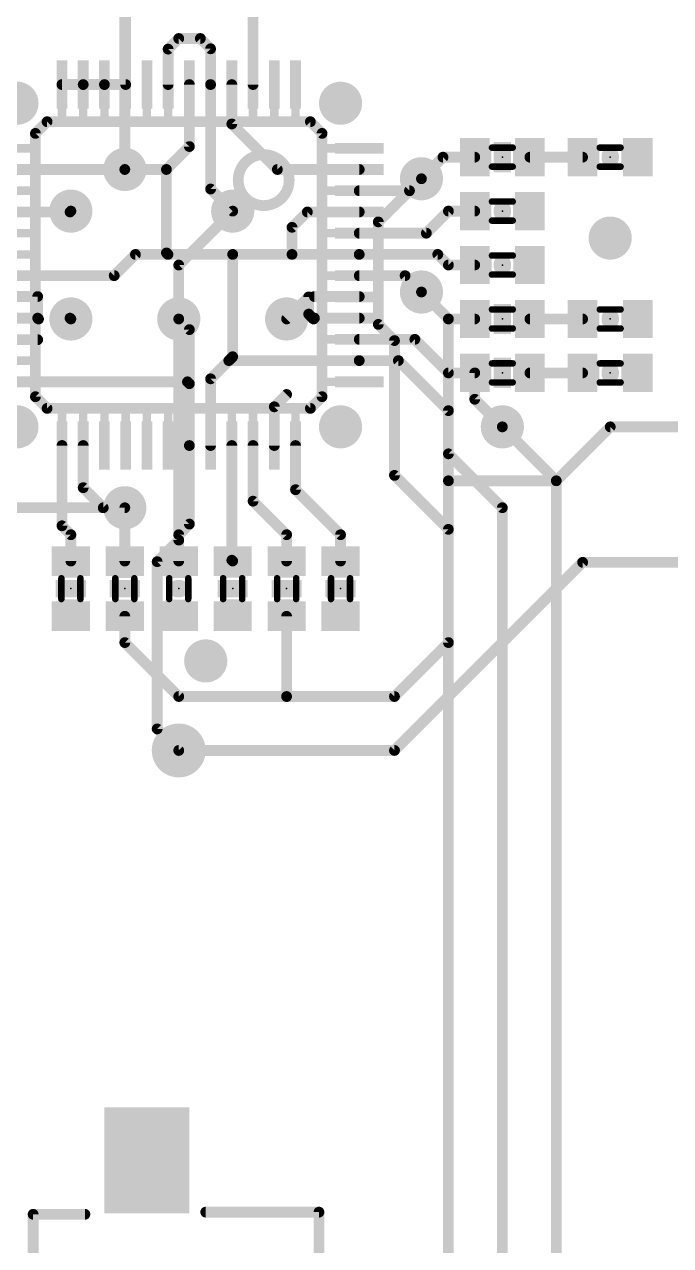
# Model space of a CAD drawing. Extents: x -19.1 to 53.5, y -15.6 to 59.8.
# Drawn here: x 23.04 to 38.25, y 13.74 to 42.5 of the extents above; entities that cross this region are included whole.
import ezdxf

# ---------------------------------------------------------------- set-up
doc = ezdxf.new("R2010")
doc.units = 0
for name, color, linetype in [('1', 12, 'CONTINUOUS'), ('16', 132, 'CONTINUOUS'), ('18', 110, 'CONTINUOUS'), ('21', 41, 'CONTINUOUS'), ('23', 53, 'CONTINUOUS'), ('24', 53, 'CONTINUOUS'), ('51', 53, 'CONTINUOUS')]:
    doc.layers.add(name, color=color, linetype=linetype)

# ---------------------------------------------------------------- blocks, each defined once
blk = doc.blocks.new('RECT')
blk.add_solid([(-0.5, -0.5), (0.5, -0.5), (-0.5, 0.5), (0.5, 0.5)])
blk = doc.blocks.new('PIE')
at = {"const_width": 0.5}
blk.add_lwpolyline([(0, -0.25, 1), (0, 0.25, 1), (0, -0.25)], format="xyb", dxfattribs=at)
blk = doc.blocks.new('ROUNDV')
at = {"const_width": 0.5}
blk.add_lwpolyline([(0, -0.25, 1), (0, 0.25, 1), (0, -0.25)], format="xyb", dxfattribs=at)

msp = doc.modelspace()

# ---------------------------------------------------------------- linework, layer by layer
at = {"layer": '1', "const_width": 0.254}
for points in [[(25.42, 41.08), (25.42, 43.78)], [(28.42, 42.7), (28.42, 41.08)], [(26.67, 42.164), (26.42, 41.914)], [(27.178, 42.164), (26.67, 42.164)], [(27.42, 41.922), (27.178, 42.164)], [(26.42, 41.914), (26.42, 41.08)], [(27.42, 41.08), (27.42, 41.922)], [(24.42, 41.08), (23.92, 41.08)], [(24.92, 41.08), (24.42, 41.08)], [(24.92, 41.08), (25.42, 41.08)], [(26.92, 39.62), (26.92, 41.08)], [(27.42, 38.62), (27.42, 41.08)], [(27.92, 40.152), (27.92, 41.08)], [(27.92, 40.152), (28.992, 39.08)], [(26.38, 39.08), (26.92, 39.62)], [(32.385, 38.862), (32.893, 39.37)], [(32.893, 39.37), (33.64, 39.37)], [(34.94, 39.37), (36.18, 39.37)], [(25.4, 39.08), (22.42, 39.08)], [(26.38, 39.08), (25.4, 39.08)], [(26.38, 37.116), (26.38, 39.08)], [(28.992, 39.08), (30.92, 39.08)], [(32.385, 38.862), (32.103, 38.58)], [(27.94, 38.1), (27.42, 38.62)], [(32.103, 38.58), (30.92, 38.58)], [(22.42, 38.08), (24.11, 38.08)], [(24.11, 38.08), (24.13, 38.1)], [(29.337, 37.719), (29.698, 38.08)], [(29.698, 38.08), (30.92, 38.08)], [(32.5, 37.58), (33.02, 38.1)], [(33.02, 38.1), (33.64, 38.1)], [(29.337, 37.08), (29.337, 37.719)], [(30.92, 37.58), (32.5, 37.58)], [(25.15, 36.58), (25.65, 37.08)], [(25.65, 37.08), (26.416, 37.08)], [(26.416, 37.08), (26.38, 37.116)], [(26.416, 37.08), (27.94, 37.08)], [(27.94, 37.08), (29.337, 37.08)], [(27.94, 37.08), (27.94, 34.671)], [(29.337, 37.08), (30.92, 37.08)], [(30.92, 37.08), (32.77, 37.08)], [(32.77, 37.08), (33.02, 36.83)], [(33.02, 36.83), (33.64, 36.83)], [(22.42, 36.58), (25.15, 36.58)], [(32, 36.58), (30.92, 36.58)], [(32.385, 36.195), (32, 36.58)], [(32.385, 36.195), (33.02, 35.56)], [(23.348, 36.088), (21.531, 36.088)], [(23.348, 35.58), (23.348, 36.088)], [(29.21, 35.56), (29.73, 36.08)], [(29.73, 36.08), (29.73, 35.675)], [(29.865, 36.088), (30.92, 36.088)], [(22.42, 35.58), (23.348, 35.58)], [(23.348, 35.58), (23.368, 35.56)], [(24.13, 35.56), (24.11, 35.58)], [(26.67, 35.56), (26.92, 35.31)], [(29.73, 35.675), (29.845, 35.56)], [(29.845, 35.56), (29.865, 35.58)], [(29.865, 35.58), (30.92, 35.58)], [(33.02, 35.56), (33.64, 35.56)], [(34.94, 35.56), (36.18, 35.56)], [(26.92, 35.31), (26.92, 34.036)], [(21.531, 35.072), (23.348, 35.072)], [(32.23, 35.08), (30.92, 35.08)], [(33.02, 34.29), (32.23, 35.08)], [(27.94, 34.671), (27.849, 34.58)], [(27.849, 34.58), (27.42, 34.151)], [(27.849, 34.58), (30.92, 34.58)], [(30.92, 34.58), (31.841, 34.58)], [(31.841, 34.58), (33.02, 33.401)], [(27.42, 34.151), (27.42, 32.58)], [(33.64, 34.29), (33.02, 34.29)], [(33.64, 33.67), (33.64, 34.29)], [(34.94, 34.29), (36.18, 34.29)], [(26.876, 34.08), (22.42, 34.08)], [(26.92, 34.036), (26.876, 34.08)], [(26.92, 34.036), (26.92, 32.58)], [(28.92, 33.492), (29.21, 33.782)], [(34.29, 33.02), (33.64, 33.67)], [(28.92, 32.58), (28.92, 33.492)], [(33.02, 33.401), (33.02, 31.75)], [(35.56, 31.75), (36.83, 33.02)], [(36.83, 33.02), (40.51, 33.02)], [(23.92, 30.69), (23.92, 32.58)], [(24.42, 31.587), (24.42, 32.58)], [(26.92, 32.58), (26.92, 30.73)], [(27.92, 29.88), (27.92, 32.58)], [(28.42, 31.27), (28.42, 32.58)], [(29.42, 31.54), (29.42, 32.58)], [(24.892, 31.115), (24.42, 31.587)], [(30.48, 30.48), (29.42, 31.54)], [(33.02, 31.75), (35.56, 31.75)], [(33.02, 31.75), (33.02, 27.94)], [(29.21, 30.48), (28.42, 31.27)], [(25.4, 31.115), (24.892, 31.115)], [(25.4, 31.115), (25.4, 29.86)], [(24.13, 30.48), (23.92, 30.69)], [(26.92, 30.73), (26.67, 30.48)], [(24.13, 29.86), (24.13, 30.48)], [(26.67, 30.48), (26.67, 29.86)], [(29.21, 29.86), (29.21, 30.48)], [(30.48, 29.86), (30.48, 30.48)], [(27.92, 29.88), (27.94, 29.86)], [(31.75, 25.4), (36.18, 29.83)], [(36.18, 29.83), (41.085, 29.83)], [(25.4, 27.94), (25.4, 28.56)], [(29.21, 26.67), (29.21, 28.56)], [(26.67, 26.67), (25.4, 27.94)], [(33.02, 27.94), (31.75, 26.67)], [(29.21, 26.67), (26.67, 26.67)], [(31.75, 26.67), (29.21, 26.67)], [(26.67, 25.4), (31.75, 25.4)]]:
    msp.add_lwpolyline(points, dxfattribs=at)
at = {"layer": '1', "const_width": 0.127}
for points in [[(26.67, 42.2275, 1), (26.67, 42.1005)], [(26.7149, 42.1191, 1), (26.6251, 42.2089)], [(27.2229, 42.2089, 1), (27.1331, 42.1191)], [(27.178, 42.1005, 1), (27.178, 42.2275)], [(26.4835, 41.914, 1), (26.3565, 41.914)], [(26.3751, 41.9589, 1), (26.4649, 41.8691)], [(27.4835, 41.922, 1), (27.3565, 41.922)], [(27.3751, 41.8771, 1), (27.4649, 41.9669)], [(23.92, 41.1435, 1), (23.92, 41.0165)], [(24.42, 41.1435, 1), (24.42, 41.0165)], [(24.42, 41.0165, 1), (24.42, 41.1435)], [(24.92, 41.1435, 1), (24.92, 41.0165)], [(24.92, 41.0165, 1), (24.92, 41.1435)], [(25.3565, 41.08, 1), (25.4835, 41.08)], [(25.42, 41.0165, 1), (25.42, 41.1435)], [(26.3565, 41.08, 1), (26.4835, 41.08)], [(26.9835, 41.08, 1), (26.8565, 41.08)], [(27.4835, 41.08, 1), (27.3565, 41.08)], [(27.3565, 41.08, 1), (27.4835, 41.08)], [(27.9835, 41.08, 1), (27.8565, 41.08)], [(28.3565, 41.08, 1), (28.4835, 41.08)], [(27.9649, 40.1969, 1), (27.8751, 40.1071)], [(27.8565, 40.152, 1), (27.9835, 40.152)], [(26.8565, 39.62, 1), (26.9835, 39.62)], [(26.9649, 39.5751, 1), (26.8751, 39.6649)], [(32.893, 39.4335, 1), (32.893, 39.3065)], [(32.9379, 39.3251, 1), (32.8481, 39.4149)], [(33.64, 39.3065, 1), (33.64, 39.4335)], [(34.94, 39.4335, 1), (34.94, 39.3065)], [(36.18, 39.3065, 1), (36.18, 39.4335)], [(25.4, 39.1435, 1), (25.4, 39.0165)], [(25.4, 39.0165, 1), (25.4, 39.1435)], [(26.4435, 39.08, 1), (26.3165, 39.08)], [(26.3351, 39.1249, 1), (26.4249, 39.0351)], [(26.38, 39.0165, 1), (26.38, 39.1435)], [(28.992, 39.1435, 1), (28.992, 39.0165)], [(28.9471, 39.0351, 1), (29.0369, 39.1249)], [(30.92, 39.0165, 1), (30.92, 39.1435)], [(32.3401, 38.9069, 1), (32.4299, 38.8171)], [(32.4299, 38.8171, 1), (32.3401, 38.9069)], [(27.4649, 38.6649, 1), (27.3751, 38.5751)], [(27.3565, 38.62, 1), (27.4835, 38.62)], [(30.92, 38.6435, 1), (30.92, 38.5165)], [(32.0581, 38.6249, 1), (32.1479, 38.5351)], [(32.103, 38.5165, 1), (32.103, 38.6435)], [(24.0651, 38.1249, 1), (24.1549, 38.0351)], [(24.1749, 38.0551, 1), (24.0851, 38.1449)], [(24.11, 38.0165, 1), (24.11, 38.1435)], [(27.8951, 38.0551, 1), (27.9849, 38.1449)], [(29.698, 38.1435, 1), (29.698, 38.0165)], [(29.7429, 38.0351, 1), (29.6531, 38.1249)], [(30.92, 38.0165, 1), (30.92, 38.1435)], [(33.02, 38.1635, 1), (33.02, 38.0365)], [(33.0649, 38.0551, 1), (32.9751, 38.1449)], [(33.64, 38.0365, 1), (33.64, 38.1635)], [(29.4005, 37.719, 1), (29.2735, 37.719)], [(29.2921, 37.7639, 1), (29.3819, 37.6741)], [(30.92, 37.6435, 1), (30.92, 37.5165)], [(32.4551, 37.6249, 1), (32.5449, 37.5351)], [(32.5, 37.5165, 1), (32.5, 37.6435)], [(25.65, 37.1435, 1), (25.65, 37.0165)], [(25.6949, 37.0351, 1), (25.6051, 37.1249)], [(26.4249, 37.1609, 1), (26.3351, 37.0711)], [(26.3165, 37.116, 1), (26.4435, 37.116)], [(26.416, 37.1435, 1), (26.416, 37.0165)], [(26.3711, 37.0351, 1), (26.4609, 37.1249)], [(26.416, 37.0165, 1), (26.416, 37.1435)], [(27.94, 37.1435, 1), (27.94, 37.0165)], [(28.0035, 37.08, 1), (27.8765, 37.08)], [(27.94, 37.0165, 1), (27.94, 37.1435)], [(29.337, 37.1435, 1), (29.337, 37.0165)], [(29.2735, 37.08, 1), (29.4005, 37.08)], [(29.337, 37.0165, 1), (29.337, 37.1435)], [(30.92, 37.1435, 1), (30.92, 37.0165)], [(30.92, 37.0165, 1), (30.92, 37.1435)], [(32.8149, 37.1249, 1), (32.7251, 37.0351)], [(32.77, 37.0165, 1), (32.77, 37.1435)], [(33.02, 36.8935, 1), (33.02, 36.7665)], [(32.9751, 36.7851, 1), (33.0649, 36.8749)], [(33.64, 36.7665, 1), (33.64, 36.8935)], [(25.1051, 36.6249, 1), (25.1949, 36.5351)], [(25.15, 36.5165, 1), (25.15, 36.6435)], [(30.92, 36.6435, 1), (30.92, 36.5165)], [(32.0449, 36.6249, 1), (31.9551, 36.5351)], [(32, 36.5165, 1), (32, 36.6435)], [(32.4299, 36.2399, 1), (32.3401, 36.1501)], [(32.3401, 36.1501, 1), (32.4299, 36.2399)], [(23.4115, 36.088, 1), (23.2845, 36.088)], [(23.348, 36.0245, 1), (23.348, 36.1515)], [(29.7935, 36.08, 1), (29.6665, 36.08)], [(29.7749, 36.0351, 1), (29.6851, 36.1249)], [(29.865, 36.1515, 1), (29.865, 36.0245)], [(30.92, 36.0245, 1), (30.92, 36.1515)], [(23.3929, 35.6249, 1), (23.3031, 35.5351)], [(23.3231, 35.5151, 1), (23.4129, 35.6049)], [(23.348, 35.5165, 1), (23.348, 35.6435)], [(24.1549, 35.6249, 1), (24.0651, 35.5351)], [(24.0851, 35.5151, 1), (24.1749, 35.6049)], [(26.7149, 35.6049, 1), (26.6251, 35.5151)], [(29.1651, 35.6049, 1), (29.2549, 35.5151)], [(29.7749, 35.7199, 1), (29.6851, 35.6301)], [(29.6665, 35.675, 1), (29.7935, 35.675)], [(29.8001, 35.6049, 1), (29.8899, 35.5151)], [(29.8001, 35.5151, 1), (29.8899, 35.6049)], [(29.865, 35.6435, 1), (29.865, 35.5165)], [(29.9099, 35.5351, 1), (29.8201, 35.6249)], [(30.92, 35.5165, 1), (30.92, 35.6435)], [(33.02, 35.6235, 1), (33.02, 35.4965)], [(32.9751, 35.5151, 1), (33.0649, 35.6049)], [(33.64, 35.4965, 1), (33.64, 35.6235)], [(34.94, 35.6235, 1), (34.94, 35.4965)], [(36.18, 35.4965, 1), (36.18, 35.6235)], [(23.2845, 35.58, 1), (23.4115, 35.58)], [(26.9835, 35.31, 1), (26.8565, 35.31)], [(26.8751, 35.2651, 1), (26.9649, 35.3549)], [(23.348, 35.0085, 1), (23.348, 35.1355)], [(30.92, 35.1435, 1), (30.92, 35.0165)], [(32.2749, 35.1249, 1), (32.1851, 35.0351)], [(32.23, 35.0165, 1), (32.23, 35.1435)], [(27.9849, 34.6261, 1), (27.8951, 34.7159)], [(27.849, 34.6435, 1), (27.849, 34.5165)], [(27.8041, 34.6249, 1), (27.8939, 34.5351)], [(27.8939, 34.5351, 1), (27.8041, 34.6249)], [(27.8765, 34.671, 1), (28.0035, 34.671)], [(30.92, 34.6435, 1), (30.92, 34.5165)], [(30.92, 34.5165, 1), (30.92, 34.6435)], [(31.8859, 34.6249, 1), (31.7961, 34.5351)], [(31.841, 34.5165, 1), (31.841, 34.6435)], [(27.4835, 34.151, 1), (27.3565, 34.151)], [(27.3751, 34.1959, 1), (27.4649, 34.1061)], [(33.02, 34.3535, 1), (33.02, 34.2265)], [(32.9751, 34.2451, 1), (33.0649, 34.3349)], [(33.7035, 34.29, 1), (33.5765, 34.29)], [(33.64, 34.2265, 1), (33.64, 34.3535)], [(34.94, 34.3535, 1), (34.94, 34.2265)], [(36.18, 34.2265, 1), (36.18, 34.3535)], [(26.9209, 34.1249, 1), (26.8311, 34.0351)], [(26.9835, 34.036, 1), (26.8565, 34.036)], [(26.8565, 34.036, 1), (26.9835, 34.036)], [(26.8751, 33.9911, 1), (26.9649, 34.0809)], [(26.876, 34.0165, 1), (26.876, 34.1435)], [(29.2549, 33.7371, 1), (29.1651, 33.8269)], [(33.6849, 33.7149, 1), (33.5951, 33.6251)], [(33.5765, 33.67, 1), (33.7035, 33.67)], [(28.9835, 33.492, 1), (28.8565, 33.492)], [(28.8751, 33.5369, 1), (28.9649, 33.4471)], [(33.0835, 33.401, 1), (32.9565, 33.401)], [(32.9751, 33.3561, 1), (33.0649, 33.4459)], [(34.2451, 32.9751, 1), (34.3349, 33.0649)], [(36.83, 33.0835, 1), (36.83, 32.9565)], [(36.8749, 32.9751, 1), (36.7851, 33.0649)], [(23.9835, 32.58, 1), (23.8565, 32.58)], [(24.4835, 32.58, 1), (24.3565, 32.58)], [(26.9835, 32.58, 1), (26.8565, 32.58)], [(26.8565, 32.58, 1), (26.9835, 32.58)], [(27.3565, 32.58, 1), (27.4835, 32.58)], [(27.9835, 32.58, 1), (27.8565, 32.58)], [(28.4835, 32.58, 1), (28.3565, 32.58)], [(28.8565, 32.58, 1), (28.9835, 32.58)], [(29.4835, 32.58, 1), (29.3565, 32.58)], [(24.4649, 31.6319, 1), (24.3751, 31.5421)], [(24.3565, 31.587, 1), (24.4835, 31.587)], [(29.4649, 31.5849, 1), (29.3751, 31.4951)], [(33.02, 31.8135, 1), (33.02, 31.6865)], [(33.0835, 31.75, 1), (32.9565, 31.75)], [(32.9565, 31.75, 1), (33.0835, 31.75)], [(35.5151, 31.7949, 1), (35.6049, 31.7051)], [(35.56, 31.6865, 1), (35.56, 31.8135)], [(28.4649, 31.3149, 1), (28.3751, 31.2251)], [(29.3565, 31.54, 1), (29.4835, 31.54)], [(24.892, 31.1785, 1), (24.892, 31.0515)], [(24.8471, 31.0701, 1), (24.9369, 31.1599)], [(25.4635, 31.115, 1), (25.3365, 31.115)], [(25.4, 31.0515, 1), (25.4, 31.1785)], [(28.3565, 31.27, 1), (28.4835, 31.27)], [(23.9649, 30.7349, 1), (23.8751, 30.6451)], [(26.8565, 30.73, 1), (26.9835, 30.73)], [(26.9649, 30.6851, 1), (26.8751, 30.7749)], [(23.8565, 30.69, 1), (23.9835, 30.69)], [(24.1935, 30.48, 1), (24.0665, 30.48)], [(24.0851, 30.4351, 1), (24.1749, 30.5249)], [(26.7335, 30.48, 1), (26.6065, 30.48)], [(26.6251, 30.5249, 1), (26.7149, 30.4351)], [(29.2735, 30.48, 1), (29.1465, 30.48)], [(29.1651, 30.4351, 1), (29.2549, 30.5249)], [(30.5435, 30.48, 1), (30.4165, 30.48)], [(30.4351, 30.4351, 1), (30.5249, 30.5249)], [(24.0665, 29.86, 1), (24.1935, 29.86)], [(25.3365, 29.86, 1), (25.4635, 29.86)], [(26.6065, 29.86, 1), (26.7335, 29.86)], [(27.9649, 29.9249, 1), (27.8751, 29.8351)], [(27.8565, 29.88, 1), (27.9835, 29.88)], [(27.8951, 29.8151, 1), (27.9849, 29.9049)], [(29.1465, 29.86, 1), (29.2735, 29.86)], [(30.4165, 29.86, 1), (30.5435, 29.86)], [(36.18, 29.8935, 1), (36.18, 29.7665)], [(36.2249, 29.7851, 1), (36.1351, 29.8749)], [(25.4635, 28.56, 1), (25.3365, 28.56)], [(29.2735, 28.56, 1), (29.1465, 28.56)], [(25.4449, 27.9849, 1), (25.3551, 27.8951)], [(25.3365, 27.94, 1), (25.4635, 27.94)], [(32.9565, 27.94, 1), (33.0835, 27.94)], [(33.0649, 27.8951, 1), (32.9751, 27.9849)], [(26.67, 26.7335, 1), (26.67, 26.6065)], [(26.6251, 26.6251, 1), (26.7149, 26.7149)], [(29.21, 26.7335, 1), (29.21, 26.6065)], [(29.21, 26.6065, 1), (29.21, 26.7335)], [(31.7051, 26.7149, 1), (31.7949, 26.6251)], [(31.75, 26.6065, 1), (31.75, 26.7335)], [(29.1465, 26.67, 1), (29.2735, 26.67)], [(26.67, 25.4635, 1), (26.67, 25.3365)], [(31.7051, 25.4449, 1), (31.7949, 25.3551)], [(31.75, 25.3365, 1), (31.75, 25.4635)]]:
    msp.add_lwpolyline(points, format="xyb", dxfattribs=at)
at = {"layer": '16', "const_width": 0.254}
for points in [[(25.4, 39.08), (25.4, 44.45)], [(31.369, 37.846), (32.385, 38.862)], [(26.67, 36.83), (27.94, 38.1)], [(31.369, 35.433), (31.369, 37.846)], [(26.67, 35.56), (26.67, 36.83)], [(33.02, 35.56), (32.385, 36.195)], [(26.67, 30.353), (26.67, 35.56)], [(33.02, 32.385), (33.02, 35.56)], [(31.75, 35.052), (31.369, 35.433)], [(31.75, 31.877), (31.75, 35.052)], [(35.56, 31.75), (34.29, 33.02)], [(34.29, 31.115), (33.02, 32.385)], [(33.02, 30.607), (31.75, 31.877)], [(35.56, 10.16), (35.56, 31.75)], [(22.86, 31.115), (25.4, 31.115)], [(34.29, 2.54), (34.29, 31.115)], [(26.162, 29.845), (26.67, 30.353)], [(33.02, 11.43), (33.02, 30.607)], [(26.162, 25.908), (26.162, 29.845)], [(26.67, 25.4), (26.162, 25.908)]]:
    msp.add_lwpolyline(points, dxfattribs=at)
at = {"layer": '16', "const_width": 0.127}
for points in [[(25.3365, 39.08, 1), (25.4635, 39.08)], [(32.4299, 38.8171, 1), (32.3401, 38.9069)], [(27.9849, 38.0551, 1), (27.8951, 38.1449)], [(31.4325, 37.846, 1), (31.3055, 37.846)], [(31.3241, 37.8909, 1), (31.4139, 37.8011)], [(26.7335, 36.83, 1), (26.6065, 36.83)], [(26.6251, 36.8749, 1), (26.7149, 36.7851)], [(32.4299, 36.2399, 1), (32.3401, 36.1501)], [(26.7335, 35.56, 1), (26.6065, 35.56)], [(33.0835, 35.56, 1), (32.9565, 35.56)], [(32.9751, 35.5151, 1), (33.0649, 35.6049)], [(26.6065, 35.56, 1), (26.7335, 35.56)], [(31.4139, 35.4779, 1), (31.3241, 35.3881)], [(31.3055, 35.433, 1), (31.4325, 35.433)], [(31.8135, 35.052, 1), (31.6865, 35.052)], [(31.7051, 35.0071, 1), (31.7949, 35.0969)], [(34.3349, 33.0649, 1), (34.2451, 32.9751)], [(33.0649, 32.4299, 1), (32.9751, 32.3401)], [(32.9565, 32.385, 1), (33.0835, 32.385)], [(31.7949, 31.9219, 1), (31.7051, 31.8321)], [(31.6865, 31.877, 1), (31.8135, 31.877)], [(35.6235, 31.75, 1), (35.4965, 31.75)], [(35.5151, 31.7051, 1), (35.6049, 31.7949)], [(25.4, 31.0515, 1), (25.4, 31.1785)], [(34.3535, 31.115, 1), (34.2265, 31.115)], [(34.2451, 31.0701, 1), (34.3349, 31.1599)], [(26.7149, 30.3081, 1), (26.6251, 30.3979)], [(33.0835, 30.607, 1), (32.9565, 30.607)], [(32.9751, 30.5621, 1), (33.0649, 30.6519)], [(26.6065, 30.353, 1), (26.7335, 30.353)], [(26.2255, 29.845, 1), (26.0985, 29.845)], [(26.1171, 29.8899, 1), (26.2069, 29.8001)], [(26.2069, 25.9529, 1), (26.1171, 25.8631)], [(26.0985, 25.908, 1), (26.2255, 25.908)], [(26.6251, 25.3551, 1), (26.7149, 25.4449)]]:
    msp.add_lwpolyline(points, format="xyb", dxfattribs=at)
at = {"layer": '21'}
for points, const_width in [([(23.295, 39.93), (23.57, 40.205)], 0.254), ([(23.57, 40.205), (29.77, 40.205)], 0.254), ([(29.77, 40.205), (30.045, 39.93)], 0.254), ([(23.295, 33.73), (23.295, 39.93)], 0.254), ([(30.045, 39.93), (30.045, 33.73)], 0.254), ([(36.83, 39.4005), (36.83, 39.3395)], 0.4064), ([(34.29, 38.0695), (34.29, 38.1305)], 0.4064), ([(34.29, 36.8605), (34.29, 36.7995)], 0.4064), ([(36.83, 35.5905), (36.83, 35.5295)], 0.4064), ([(36.83, 34.3205), (36.83, 34.2595)], 0.4064), ([(23.57, 33.455), (23.295, 33.73)], 0.254), ([(30.045, 33.73), (29.77, 33.455)], 0.254), ([(29.77, 33.455), (23.57, 33.455)], 0.254), ([(26.7005, 29.21), (26.6395, 29.21)], 0.4064), ([(24.4602, 14.478), (23.241, 14.478)], 0.254), ([(23.241, 14.478), (23.241, 5.6896)], 0.254), ([(27.305, 14.5288), (29.972, 14.5288)], 0.254), ([(29.972, 14.5288), (29.972, 13.1572)], 0.254)]:
    msp.add_lwpolyline(points, dxfattribs=dict(at, const_width=const_width))
for points, const_width in [([(23.57, 40.2685, 1), (23.57, 40.1415)], 0.127), ([(23.6149, 40.1601, 1), (23.5251, 40.2499)], 0.127), ([(29.8149, 40.2499, 1), (29.7251, 40.1601)], 0.127), ([(29.77, 40.1415, 1), (29.77, 40.2685)], 0.127), ([(23.3585, 39.93, 1), (23.2315, 39.93)], 0.127), ([(23.2501, 39.9749, 1), (23.3399, 39.8851)], 0.127), ([(30.1085, 39.93, 1), (29.9815, 39.93)], 0.127), ([(30.0001, 39.8851, 1), (30.0899, 39.9749)], 0.127), ([(28.67, 38.23, 1), (28.67, 39.43, 1), (28.67, 38.23)], 0.254), ([(36.9316, 39.4005, 1), (36.7284, 39.4005)], 0.2032), ([(36.7284, 39.3395, 1), (36.9316, 39.3395)], 0.2032), ([(34.3916, 38.1305, 1), (34.1884, 38.1305)], 0.2032), ([(34.1884, 38.0695, 1), (34.3916, 38.0695)], 0.2032), ([(34.3916, 36.8605, 1), (34.1884, 36.8605)], 0.2032), ([(34.1884, 36.7995, 1), (34.3916, 36.7995)], 0.2032), ([(36.9316, 35.5905, 1), (36.7284, 35.5905)], 0.2032), ([(36.7284, 35.5295, 1), (36.9316, 35.5295)], 0.2032), ([(36.9316, 34.3205, 1), (36.7284, 34.3205)], 0.2032), ([(36.7284, 34.2595, 1), (36.9316, 34.2595)], 0.2032), ([(23.3399, 33.7749, 1), (23.2501, 33.6851)], 0.127), ([(23.2315, 33.73, 1), (23.3585, 33.73)], 0.127), ([(29.9815, 33.73, 1), (30.1085, 33.73)], 0.127), ([(30.0899, 33.6851, 1), (30.0001, 33.7749)], 0.127), ([(23.57, 33.5185, 1), (23.57, 33.3915)], 0.127), ([(23.5251, 33.4101, 1), (23.6149, 33.4999)], 0.127), ([(29.7251, 33.4999, 1), (29.8149, 33.4101)], 0.127), ([(29.77, 33.3915, 1), (29.77, 33.5185)], 0.127), ([(26.6395, 29.3116, 1), (26.6395, 29.1084)], 0.2032), ([(26.7005, 29.1084, 1), (26.7005, 29.3116)], 0.2032), ([(23.241, 14.5415, 1), (23.241, 14.4145)], 0.127), ([(23.3045, 14.478, 1), (23.1775, 14.478)], 0.127), ([(24.4602, 14.4145, 1), (24.4602, 14.5415)], 0.127), ([(27.305, 14.5923, 1), (27.305, 14.4653)], 0.127), ([(30.0355, 14.5288, 1), (29.9085, 14.5288)], 0.127), ([(29.972, 14.4653, 1), (29.972, 14.5923)], 0.127)]:
    msp.add_lwpolyline(points, format="xyb", dxfattribs=dict(at, const_width=const_width))
at = {"layer": '23'}
for p in [(34.29, 39.37), (36.83, 39.37), (34.29, 38.1), (26.67, 36.83), (34.29, 36.83), (34.29, 35.56), (36.83, 35.56), (34.29, 34.29), (36.83, 34.29), (24.13, 29.21), (25.4, 29.21), (26.67, 29.21), (27.94, 29.21), (29.21, 29.21), (30.48, 29.21)]:
    msp.add_point(p, dxfattribs=at)
at = {"layer": '24'}
msp.add_point((26.67, 25.4), dxfattribs=at)
at = {"layer": '51', "const_width": 0.1524}
for points in [[(34.045, 39.594), (34.535, 39.594)], [(36.585, 39.594), (37.075, 39.594)], [(34.535, 39.146), (34.045, 39.146)], [(37.075, 39.146), (36.585, 39.146)], [(34.045, 38.324), (34.535, 38.324)], [(34.535, 37.876), (34.045, 37.876)], [(34.045, 37.054), (34.535, 37.054)], [(34.535, 36.606), (34.045, 36.606)], [(34.045, 35.784), (34.535, 35.784)], [(36.585, 35.784), (37.075, 35.784)], [(34.535, 35.336), (34.045, 35.336)], [(37.075, 35.336), (36.585, 35.336)], [(34.045, 34.514), (34.535, 34.514)], [(36.585, 34.514), (37.075, 34.514)], [(34.535, 34.066), (34.045, 34.066)], [(37.075, 34.066), (36.585, 34.066)], [(23.906, 28.965), (23.906, 29.455)], [(24.354, 29.455), (24.354, 28.965)], [(25.176, 28.965), (25.176, 29.455)], [(25.624, 29.455), (25.624, 28.965)], [(26.446, 28.965), (26.446, 29.455)], [(26.894, 29.455), (26.894, 28.965)], [(27.716, 28.965), (27.716, 29.455)], [(28.164, 29.455), (28.164, 28.965)], [(28.986, 28.965), (28.986, 29.455)], [(29.434, 29.455), (29.434, 28.965)], [(30.256, 28.965), (30.256, 29.455)], [(30.704, 29.455), (30.704, 28.965)]]:
    msp.add_lwpolyline(points, dxfattribs=at)
at = {"layer": '51', "const_width": 0.0762}
for points in [[(34.045, 39.6321, 1), (34.045, 39.5559)], [(34.535, 39.5559, 1), (34.535, 39.6321)], [(36.585, 39.6321, 1), (36.585, 39.5559)], [(37.075, 39.5559, 1), (37.075, 39.6321)], [(34.045, 39.1841, 1), (34.045, 39.1079)], [(34.535, 39.1079, 1), (34.535, 39.1841)], [(36.585, 39.1841, 1), (36.585, 39.1079)], [(37.075, 39.1079, 1), (37.075, 39.1841)], [(34.045, 38.3621, 1), (34.045, 38.2859)], [(34.535, 38.2859, 1), (34.535, 38.3621)], [(34.045, 37.9141, 1), (34.045, 37.8379)], [(34.535, 37.8379, 1), (34.535, 37.9141)], [(34.045, 37.0921, 1), (34.045, 37.0159)], [(34.535, 37.0159, 1), (34.535, 37.0921)], [(34.045, 36.6441, 1), (34.045, 36.5679)], [(34.535, 36.5679, 1), (34.535, 36.6441)], [(34.045, 35.8221, 1), (34.045, 35.7459)], [(34.535, 35.7459, 1), (34.535, 35.8221)], [(36.585, 35.8221, 1), (36.585, 35.7459)], [(37.075, 35.7459, 1), (37.075, 35.8221)], [(34.045, 35.3741, 1), (34.045, 35.2979)], [(34.535, 35.2979, 1), (34.535, 35.3741)], [(36.585, 35.3741, 1), (36.585, 35.2979)], [(37.075, 35.2979, 1), (37.075, 35.3741)], [(34.045, 34.5521, 1), (34.045, 34.4759)], [(34.535, 34.4759, 1), (34.535, 34.5521)], [(36.585, 34.5521, 1), (36.585, 34.4759)], [(37.075, 34.4759, 1), (37.075, 34.5521)], [(34.045, 34.1041, 1), (34.045, 34.0279)], [(34.535, 34.0279, 1), (34.535, 34.1041)], [(36.585, 34.1041, 1), (36.585, 34.0279)], [(37.075, 34.0279, 1), (37.075, 34.1041)], [(23.9441, 29.455, 1), (23.8679, 29.455)], [(24.3921, 29.455, 1), (24.3159, 29.455)], [(25.2141, 29.455, 1), (25.1379, 29.455)], [(25.6621, 29.455, 1), (25.5859, 29.455)], [(26.4841, 29.455, 1), (26.4079, 29.455)], [(26.9321, 29.455, 1), (26.8559, 29.455)], [(27.7541, 29.455, 1), (27.6779, 29.455)], [(28.2021, 29.455, 1), (28.1259, 29.455)], [(29.0241, 29.455, 1), (28.9479, 29.455)], [(29.4721, 29.455, 1), (29.3959, 29.455)], [(30.2941, 29.455, 1), (30.2179, 29.455)], [(30.7421, 29.455, 1), (30.6659, 29.455)], [(23.8679, 28.965, 1), (23.9441, 28.965)], [(24.3159, 28.965, 1), (24.3921, 28.965)], [(25.1379, 28.965, 1), (25.2141, 28.965)], [(25.5859, 28.965, 1), (25.6621, 28.965)], [(26.4079, 28.965, 1), (26.4841, 28.965)], [(26.8559, 28.965, 1), (26.9321, 28.965)], [(27.6779, 28.965, 1), (27.7541, 28.965)], [(28.1259, 28.965, 1), (28.2021, 28.965)], [(28.9479, 28.965, 1), (29.0241, 28.965)], [(29.3959, 28.965, 1), (29.4721, 28.965)], [(30.2179, 28.965, 1), (30.2941, 28.965)], [(30.6659, 28.965, 1), (30.7421, 28.965)]]:
    msp.add_lwpolyline(points, format="xyb", dxfattribs=at)

# ---------------------------------------------------------------- block references
at = {"layer": '1'}
for p, xscale, yscale, rotation in [((23.92, 41.08), 0.254, 1.143, 180), ((24.42, 41.08), 0.254, 1.143, 180), ((24.92, 41.08), 0.254, 1.143, 180), ((25.42, 41.08), 0.254, 1.143, 180), ((25.92, 41.08), 0.254, 1.143, 180), ((26.42, 41.08), 0.254, 1.143, 180), ((26.92, 41.08), 0.254, 1.143, 180), ((27.42, 41.08), 0.254, 1.143, 180), ((27.92, 41.08), 0.254, 1.143, 180), ((28.42, 41.08), 0.254, 1.143, 180), ((28.92, 41.08), 0.254, 1.143, 180), ((29.42, 41.08), 0.254, 1.143, 180), ((30.92, 39.58), 1.143, 0.254, 180), ((33.64, 39.37), 0.7, 0.9, 180), ((34.94, 39.37), 0.7, 0.9, 180), ((30.92, 39.08), 1.143, 0.254, 180), ((30.92, 38.58), 1.143, 0.254, 180), ((33.64, 38.1), 0.7, 0.9, 180), ((34.94, 38.1), 0.7, 0.9, 180), ((30.92, 38.08), 1.143, 0.254, 180), ((30.92, 37.58), 1.143, 0.254, 180), ((30.92, 37.08), 1.143, 0.254, 180), ((30.92, 36.58), 1.143, 0.254, 180), ((30.92, 36.08), 1.143, 0.254, 180), ((33.64, 35.56), 0.7, 0.9, 180), ((34.94, 35.56), 0.7, 0.9, 180), ((30.92, 35.58), 1.143, 0.254, 180), ((30.92, 35.08), 1.143, 0.254, 180), ((30.92, 34.58), 1.143, 0.254, 180), ((33.64, 34.29), 0.7, 0.9, 180), ((34.94, 34.29), 0.7, 0.9, 180), ((30.92, 34.08), 1.143, 0.254, 180), ((23.92, 32.58), 0.254, 1.143, 180), ((24.42, 32.58), 0.254, 1.143, 180), ((24.92, 32.58), 0.254, 1.143, 180), ((25.42, 32.58), 0.254, 1.143, 180), ((25.92, 32.58), 0.254, 1.143, 180), ((26.42, 32.58), 0.254, 1.143, 180), ((26.92, 32.58), 0.254, 1.143, 180), ((27.42, 32.58), 0.254, 1.143, 180), ((27.92, 32.58), 0.254, 1.143, 180), ((28.42, 32.58), 0.254, 1.143, 180), ((28.92, 32.58), 0.254, 1.143, 180), ((29.42, 32.58), 0.254, 1.143, 180), ((24.13, 29.86), 0.7, 0.9, 90), ((25.4, 29.86), 0.7, 0.9, 270), ((26.67, 29.86), 0.7, 0.9, 270), ((27.94, 29.86), 0.7, 0.9, 90), ((29.21, 29.86), 0.7, 0.9, 90), ((30.48, 29.86), 0.7, 0.9, 90), ((24.13, 28.56), 0.7, 0.9, 90), ((25.4, 28.56), 0.7, 0.9, 270), ((26.67, 28.56), 0.7, 0.9, 270), ((27.94, 28.56), 0.7, 0.9, 90), ((29.21, 28.56), 0.7, 0.9, 90), ((30.48, 28.56), 0.7, 0.9, 90), ((25.92, 15.75), 2, 2.5, 180)]:
    msp.add_blockref('RECT', p, dxfattribs=dict(at, xscale=xscale, yscale=yscale, rotation=rotation))
at = {"layer": '1', "xscale": 0.7, "yscale": 0.9}
for p in [(36.18, 39.37), (37.48, 39.37), (33.64, 36.83), (34.94, 36.83), (36.18, 35.56), (37.48, 35.56), (36.18, 34.29), (37.48, 34.29)]:
    msp.add_blockref('RECT', p, dxfattribs=at)
at = {"layer": '16', "xscale": 1.27, "yscale": 1.27}
msp.add_blockref('PIE', (26.67, 25.4), dxfattribs=at)
at = {"layer": '18'}
for p, xscale, yscale in [((22.86, 40.64), 1.016, 1.016), ((22.86, 40.64), 1.016, 1.016), ((30.48, 40.64), 1.016, 1.016), ((30.48, 40.64), 1.016, 1.016), ((25.4, 39.08), 1.016, 1.016), ((25.4, 39.08), 1.016, 1.016), ((32.385, 38.862), 1.016, 1.016), ((32.385, 38.862), 1.016, 1.016), ((24.13, 38.1), 1.016, 1.016), ((24.13, 38.1), 1.016, 1.016), ((27.94, 38.1), 1.016, 1.016), ((27.94, 38.1), 1.016, 1.016), ((36.83, 37.465), 1.016, 1.016), ((36.83, 37.465), 1.016, 1.016), ((32.385, 36.195), 1.016, 1.016), ((32.385, 36.195), 1.016, 1.016), ((24.13, 35.56), 1.016, 1.016), ((24.13, 35.56), 1.016, 1.016), ((26.67, 35.56), 1.016, 1.016), ((26.67, 35.56), 1.016, 1.016), ((29.21, 35.56), 1.016, 1.016), ((29.21, 35.56), 1.016, 1.016), ((22.86, 33.02), 1.016, 1.016), ((22.86, 33.02), 1.016, 1.016), ((30.48, 33.02), 1.016, 1.016), ((30.48, 33.02), 1.016, 1.016), ((34.29, 33.02), 1.016, 1.016), ((34.29, 33.02), 1.016, 1.016), ((25.4, 31.115), 1.016, 1.016), ((25.4, 31.115), 1.016, 1.016), ((27.305, 27.5082), 1.016, 1.016), ((27.305, 27.5082), 1.016, 1.016), ((26.67, 25.4), 1.108, 1.108), ((26.67, 25.4), 1.108, 1.108)]:
    msp.add_blockref('ROUNDV', p, dxfattribs=dict(at, xscale=xscale, yscale=yscale))
at = {"layer": '21', "xscale": 0.4064, "yscale": 0.7112}
for p, rotation in [((34.29, 39.37), 180), ((34.29, 35.56), 180), ((34.29, 34.29), 180), ((24.13, 29.21), 90), ((25.4, 29.21), 270), ((27.94, 29.21), 90), ((29.21, 29.21), 90), ((30.48, 29.21), 90)]:
    msp.add_blockref('RECT', p, dxfattribs=dict(at, rotation=rotation))
at = {"layer": '51'}
for p, xscale, yscale, rotation in [((23.92, 40.805), 0.2, 1.05, 180), ((24.42, 40.805), 0.2, 1.05, 180), ((24.92, 40.805), 0.2, 1.05, 180), ((25.42, 40.805), 0.2, 1.05, 180), ((25.92, 40.805), 0.2, 1.05, 180), ((26.42, 40.805), 0.2, 1.05, 180), ((26.92, 40.805), 0.2, 1.05, 180), ((27.42, 40.805), 0.2, 1.05, 180), ((27.92, 40.805), 0.2, 1.05, 180), ((28.42, 40.805), 0.2, 1.05, 180), ((28.92, 40.805), 0.2, 1.05, 180), ((29.42, 40.805), 0.2, 1.05, 180), ((22.695, 39.58), 1.05, 0.2, 180), ((30.645, 39.58), 1.05, 0.2, 180), ((33.8812, 39.3749), 0.3, 0.5999, 180), ((34.694, 39.3749), 0.3, 0.5999, 180), ((22.695, 39.08), 1.05, 0.2, 180), ((30.645, 39.08), 1.05, 0.2, 180), ((22.695, 38.58), 1.05, 0.2, 180), ((30.645, 38.58), 1.05, 0.2, 180), ((33.8812, 38.1048), 0.3, 0.5999, 180), ((34.694, 38.1048), 0.3, 0.5999, 180), ((22.695, 38.08), 1.05, 0.2, 180), ((30.645, 38.08), 1.05, 0.2, 180), ((22.695, 37.58), 1.05, 0.2, 180), ((30.645, 37.58), 1.05, 0.2, 180), ((22.695, 37.08), 1.05, 0.2, 180), ((30.645, 37.08), 1.05, 0.2, 180), ((22.695, 36.58), 1.05, 0.2, 180), ((30.645, 36.58), 1.05, 0.2, 180), ((22.695, 36.08), 1.05, 0.2, 180), ((30.645, 36.08), 1.05, 0.2, 180), ((22.695, 35.58), 1.05, 0.2, 180), ((30.645, 35.58), 1.05, 0.2, 180), ((33.8812, 35.5648), 0.3, 0.5999, 180), ((34.694, 35.5648), 0.3, 0.5999, 180), ((22.695, 35.08), 1.05, 0.2, 180), ((30.645, 35.08), 1.05, 0.2, 180), ((22.695, 34.58), 1.05, 0.2, 180), ((30.645, 34.58), 1.05, 0.2, 180), ((33.8812, 34.2949), 0.3, 0.5999, 180), ((34.694, 34.2949), 0.3, 0.5999, 180), ((22.695, 34.08), 1.05, 0.2, 180), ((30.645, 34.08), 1.05, 0.2, 180), ((23.92, 32.855), 0.2, 1.05, 180), ((24.42, 32.855), 0.2, 1.05, 180), ((24.92, 32.855), 0.2, 1.05, 180), ((25.42, 32.855), 0.2, 1.05, 180), ((25.92, 32.855), 0.2, 1.05, 180), ((26.42, 32.855), 0.2, 1.05, 180), ((26.92, 32.855), 0.2, 1.05, 180), ((27.42, 32.855), 0.2, 1.05, 180), ((27.92, 32.855), 0.2, 1.05, 180), ((28.42, 32.855), 0.2, 1.05, 180), ((28.92, 32.855), 0.2, 1.05, 180), ((29.42, 32.855), 0.2, 1.05, 180), ((24.1349, 29.6188), 0.3, 0.5999, 90), ((25.3952, 29.614), 0.3, 0.5999, 270), ((26.6652, 29.614), 0.3, 0.5999, 270), ((27.9449, 29.6188), 0.3, 0.5999, 90), ((29.2149, 29.6188), 0.3, 0.5999, 90), ((30.4849, 29.6188), 0.3, 0.5999, 90), ((24.1349, 28.806), 0.3, 0.5999, 90), ((25.3952, 28.8012), 0.3, 0.5999, 270), ((26.6652, 28.8012), 0.3, 0.5999, 270), ((27.9449, 28.806), 0.3, 0.5999, 90), ((29.2149, 28.806), 0.3, 0.5999, 90), ((30.4849, 28.806), 0.3, 0.5999, 90)]:
    msp.add_blockref('RECT', p, dxfattribs=dict(at, xscale=xscale, yscale=yscale, rotation=rotation))
at = {"layer": '51', "xscale": 0.3, "yscale": 0.5999}
for p in [(36.426, 39.3651), (37.2388, 39.3651), (33.886, 36.8252), (34.6988, 36.8252), (36.426, 35.5552), (37.2388, 35.5552), (36.426, 34.2852), (37.2388, 34.2852)]:
    msp.add_blockref('RECT', p, dxfattribs=at)

doc.saveas('drawing.dxf')
